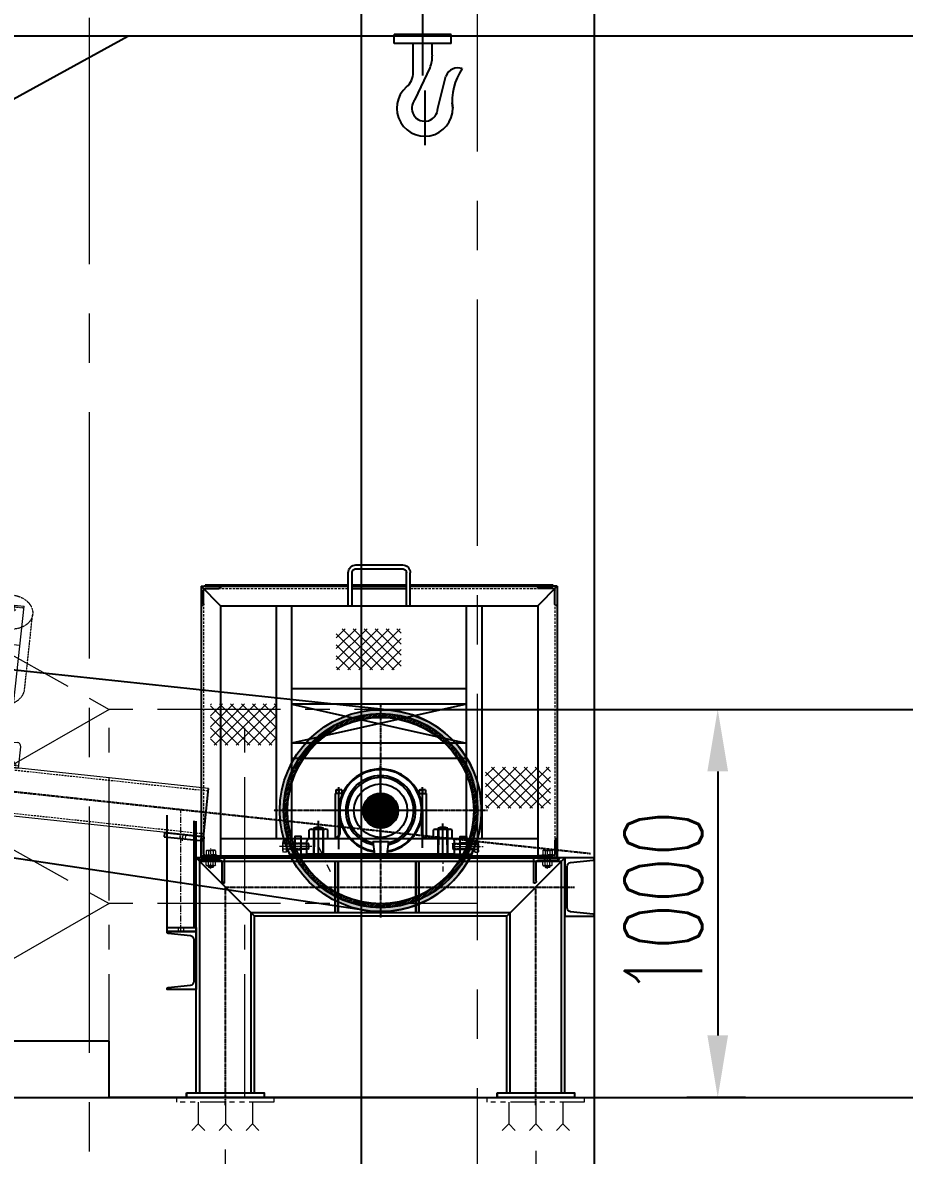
# Model space of a CAD drawing. Header units: millimetres. Extents: x -243837 to -5443, y 40 to 285140.
# Drawn here: x -89408 to -87136, y 121008 to 123926 of the extents above; entities that cross this region are included whole.
import ezdxf

# ---------------------------------------------------------------- set-up
doc = ezdxf.new("R2010")
doc.units = ezdxf.units.MM
for name, pattern in [('1', [2, 1.25, -0.25, 0.25, -0.25]), ('10326143$0$( Dashed )', [0.75, 0.5, -0.25]), ('CENTER', [50.8, 31.75, -6.35, 6.35, -6.35]), ('CENTER2', [1.125, 0.75, -0.125, 0.125, -0.125]), ('DASHDOT2', [0.5, 0.25, -0.125, 0, -0.125]), ('HIDDEN', [0.375, 0.25, -0.125]), ('PHANTOM', [63.5, 31.75, -6.35, 6.35, -6.35, 6.35, -6.35])]:
    doc.linetypes.add(name, pattern=pattern)
for name, color, linetype in [('035', 4, 'Continuous'), ('3', 3, 'Continuous'), ('BOLT', 60, 'Continuous'), ('center', 1, 'CENTER2'), ('CL', 7, 'Continuous'), ('DWG', 7, 'Continuous'), ('HIDEN', 8, 'HIDDEN'), ('Layer3', 3, 'Continuous'), ('object', 4, 'Continuous'), ('object line', 4, 'Continuous'), ('PLAN', 3, 'Continuous'), ('REF', 6, 'DASHDOT2'), ('STRUCT-MAIN', 50, 'Continuous')]:
    doc.layers.add(name, color=color, linetype=linetype)
for name, color, linetype, lineweight in [('CEN', 1, 'CENTER', 9), ('Conitnuous', 7, 'Continuous', 25), ('DIM', 1, 'Continuous', 9), ('HID', 2, 'HIDDEN', 5), ('HIDDEN', 2, 'HIDDEN', 0), ('PHANTAM', 21, 'PHANTOM', 0), ('R-CENTER', 1, 'CENTER2', 5)]:
    doc.layers.add(name, color=color, linetype=linetype, lineweight=lineweight)
doc.styles.add('KA', font='romans.shx', dxfattribs={"width": 0.7})
doc.dimstyles.new('KAT', dxfattribs={"dimscale": 125, "dimtxt": 2.5, "dimasz": 2, "dimexe": 1, "dimexo": 0.06, "dimgap": 0.5, "dimtad": 1, "dimdec": 0, "dimzin": 0, "dimdsep": 46, "dimtxsty": 'KA', "dimcen": 1.5, "dimclrd": 1, "dimclre": 1, "dimclrt": 4, "dimadec": 0, "dimazin": 0, "dimtfac": 1, "dimtdec": 0, "dimtmove": 0, "dimatfit": 2, "dimfxl": 1.5, "dimtolj": 1, "dimtzin": 0, "dimarcsym": 0})
doc.dimstyles.new('rakesh$0', dxfattribs={"dimscale": 160, "dimtxt": 2.5, "dimasz": 1, "dimexe": 0.8, "dimexo": 0.8, "dimgap": 1, "dimtad": 1, "dimdec": 0, "dimzin": 0, "dimdsep": 46, "dimtxsty": 'KA', "dimblk": 'OBLIQUE', "dimcen": 1.5, "dimclrd": 1, "dimclre": 1, "dimclrt": 2, "dimadec": 0, "dimazin": 0, "dimtfac": 1, "dimtdec": 0, "dimtmove": 0, "dimatfit": 2, "dimfxl": 1, "dimtolj": 1, "dimtzin": 0, "dimlwd": -1, "dimlwe": -1, "dimarcsym": 1})

# ---------------------------------------------------------------- blocks, each defined once
blk = doc.blocks.new('*D329')
at = {"color": 1, "lineweight": -2, "transparency": 16777216}
for p, q in [((-88306.1, 122157.1), (-87536.9, 122157.1)), ((-87616.9, 121997.1), (-87616.9, 121317.1)), ((-87545.3, 121157.1), (-87696.9, 121157.1))]:
    blk.add_line(p, q, dxfattribs=at)
at = {"color": 1, "transparency": 16777216}
for points in [[(-87643.6, 121997.1), (-87590.3, 121997.1), (-87616.9, 122157.1)], [(-87643.6, 121317.1), (-87590.3, 121317.1), (-87616.9, 121157.1)]]:
    blk.add_solid(points, dxfattribs=at)
at = {"layer": 'DEFPOINTS', "color": 0, "transparency": 16777216}
for p in [(-88386.1, 122157.1, 3.4), (-87616.9, 121157.1), (-87465.3, 121157.1, 0)]:
    blk.add_point(p, dxfattribs=at)
at = {"color": 4, "transparency": 16777216, "insert": (-87756.9, 121657.1), "char_height": 200, "attachment_point": 5, "rotation": 90, "style": 'KA'}
blk.add_mtext('\\A1;1000', dxfattribs=at)
blk = doc.blocks.new('_Oblique')
at = {"color": 0, "linetype": 'ByBlock', "lineweight": -2}
blk.add_line((-0.5, -0.5), (0.5, 0.5), dxfattribs=at)
blk = doc.blocks.new('*D330')
at = {"layer": 'DEFPOINTS', "color": 0, "ltscale": 10, "transparency": 16777216}
for p in [(-88886, 121150.9, 3.4), (-88086, 121148, 3.4), (-88086, 119539)]:
    blk.add_point(p, dxfattribs=at)
at = {"layer": 'DIM', "color": 1, "ltscale": 10, "transparency": 16777216}
for p, q in [((-88886, 121022.9), (-88886, 119347)), ((-88086, 121020), (-88086, 119347)), ((-88886, 119539), (-88086, 119539))]:
    blk.add_line(p, q, dxfattribs=at)
at = {"layer": 'DIM', "color": 1, "ltscale": 10, "transparency": 16777216, "xscale": 160, "yscale": 160, "zscale": 160, "rotation": 180}
blk.add_blockref('_Oblique', (-88886, 119539), dxfattribs=at)
at = {"layer": 'DIM', "color": 1, "ltscale": 10, "transparency": 16777216, "xscale": 160, "yscale": 160, "zscale": 160}
blk.add_blockref('_Oblique', (-88086, 119539), dxfattribs=at)
at = {"layer": 'DIM', "color": 2, "ltscale": 10, "transparency": 16777216, "insert": (-88486, 119899), "char_height": 400, "attachment_point": 5, "style": 'KA'}
blk.add_mtext('\\A1;800', dxfattribs=at)
blk = doc.blocks.new('*D331')
at = {"layer": 'DEFPOINTS', "color": 0, "ltscale": 10, "transparency": 16777216}
for p in [(-88086, 121148, 3.4), (-86735.7, 120342.2, 3.4), (-86735.7, 119500.6)]:
    blk.add_point(p, dxfattribs=at)
at = {"layer": 'DIM', "color": 1, "ltscale": 10, "transparency": 16777216}
for p, q in [((-88086, 121020), (-88086, 119308.6)), ((-86735.7, 120214.2), (-86735.7, 119308.6)), ((-88086, 119500.6), (-86735.7, 119500.6))]:
    blk.add_line(p, q, dxfattribs=at)
at = {"layer": 'DIM', "color": 1, "ltscale": 10, "transparency": 16777216, "xscale": 160, "yscale": 160, "zscale": 160, "rotation": 180}
blk.add_blockref('_Oblique', (-88086, 119500.6), dxfattribs=at)
at = {"layer": 'DIM', "color": 1, "ltscale": 10, "transparency": 16777216, "xscale": 160, "yscale": 160, "zscale": 160}
blk.add_blockref('_Oblique', (-86735.7, 119500.6), dxfattribs=at)
at = {"layer": 'DIM', "color": 2, "ltscale": 10, "transparency": 16777216, "insert": (-87410.8, 119860.6), "char_height": 400, "attachment_point": 5, "style": 'KA'}
blk.add_mtext('\\A1;1350', dxfattribs=at)
blk = doc.blocks.new('*D332')
at = {"layer": 'DEFPOINTS', "color": 0, "ltscale": 10, "transparency": 16777216}
for p in [(-91385.7, 121149, 1.5), (-88886, 121150.9, 3.4), (-91385.7, 120287.9)]:
    blk.add_point(p, dxfattribs=at)
at = {"layer": 'DIM', "color": 1, "ltscale": 10, "transparency": 16777216}
for p, q in [((-91385.7, 121021), (-91385.7, 120095.9)), ((-88886, 121022.9), (-88886, 120095.9)), ((-88886, 120287.9), (-91385.7, 120287.9))]:
    blk.add_line(p, q, dxfattribs=at)
at = {"layer": 'DIM', "color": 1, "ltscale": 10, "transparency": 16777216, "xscale": 160, "yscale": 160, "zscale": 160, "rotation": 180}
blk.add_blockref('_Oblique', (-91385.7, 120287.9), dxfattribs=at)
at = {"layer": 'DIM', "color": 1, "ltscale": 10, "transparency": 16777216, "xscale": 160, "yscale": 160, "zscale": 160}
blk.add_blockref('_Oblique', (-88886, 120287.9), dxfattribs=at)
at = {"layer": 'DIM', "color": 2, "ltscale": 10, "transparency": 16777216, "insert": (-90135.8, 120647.9), "char_height": 400, "attachment_point": 5, "style": 'KA'}
blk.add_mtext('\\A1;2500', dxfattribs=at)
blk = doc.blocks.new('A$C36EA1C5A')
at = {"layer": 'Layer3'}
h = blk.add_hatch(dxfattribs=at)
h.set_pattern_fill('ANSI31', color=6, scale=30, style=0)
h.set_pattern_definition([(45, (-5122.572, -47.6184), (-2.6516504, 2.6516504), [])])
edge = h.paths.add_edge_path()
edge.add_arc((0, 0), 45, 0, 360)
at = {"layer": 'Layer3', "color": 6}
for p, q in [((0, -124.6), (0, 116.1)), ((-107.5, -99.5), (-107.5, 60.9)), ((107.5, -96.1), (107.5, 60.9)), ((-117.6, 44.2), (-117.6, -71.9)), ((-98, 44.2), (-117.6, 44.2)), ((-115.7, 54), (-107.7, 54)), ((-115.7, 54), (-115.7, 44.2)), ((-99.7, 54), (-107.7, 54)), ((-107.7, 52), (-107.7, 44.2)), ((-99.7, 54), (-99.7, 44.2)), ((98, 44.2), (117.6, 44.2)), ((99.7, 54), (107.7, 54)), ((99.7, 54), (99.7, 44.2)), ((115.7, 54), (107.7, 54)), ((107.7, 52), (107.7, 44.2)), ((115.7, 54), (115.7, 44.2)), ((117.6, 44.2), (117.6, -71.9)), ((136.5, 0), (-143.8, 0)), ((-107.5, 0), (-107.5, -60.7)), ((-105.5, 0), (-105.5, -0.2)), ((105.5, 0), (105.5, -0.2)), ((107.5, 0), (107.5, -60.7)), ((-160, -123.4), (-160, -26.2)), ((-105.5, -20.7), (-105.5, -60.7)), ((105.5, -20.7), (105.5, -60.7)), ((-184, -70.8), (-184, -49.2)), ((-180, -48), (-144, -48)), ((-172, -45), (-172, -112)), ((-172, -70.8), (-172, -49.2)), ((-171, -44.6), (-171, -93)), ((-149, -44.6), (-149, -93)), ((-148, -45), (-148, -112)), ((-148, -70.8), (-148, -49.2)), ((-136, -70.8), (-136, -49.2)), ((136, -70.8), (136, -49.2)), ((140, -48), (180, -48)), ((148, -45), (148, -112)), ((148, -70.8), (148, -49.2)), ((149, -44.6), (149, -88)), ((160, -123.4), (160, -33.4)), ((171, -44.6), (171, -88)), ((172, -45), (172, -112)), ((172, -70.8), (172, -49.2)), ((184, -70.8), (184, -49.2)), ((-190, -112), (-190, -78)), ((-184, -72), (-120.9, -72)), ((-180, -72), (-144, -72)), ((-172, -112), (-172, -66)), ((-172, -112), (-172, -67)), ((-172, -112), (-172, -72)), ((-172, -112), (-172, -72)), ((-172, -112), (-172, -72)), ((-172, -112), (-172, -72)), ((-148, -112), (-148, -66)), ((-148, -112), (-148, -67)), ((-148, -112), (-148, -72)), ((-148, -112), (-148, -72)), ((-148, -112), (-148, -72)), ((-20.3, -79.4), (-15.9, -112)), ((-20.3, -79.4), (20.3, -79.4)), ((20.3, -79.4), (15.9, -112)), ((184, -72), (118.7, -72)), ((140, -72), (180, -72)), ((148, -112), (148, -66)), ((148, -112), (148, -72)), ((148, -112), (148, -72)), ((148, -112), (148, -72)), ((148, -112), (148, -72)), ((172, -112), (172, -66)), ((172, -112), (172, -72)), ((172, -112), (172, -72)), ((172, -112), (172, -72)), ((190, -112), (190, -78)), ((190, -112), (-190, -112)), ((-171, -93), (-172, -93)), ((-149, -93), (-148, -93)), ((149, -88), (148, -88)), ((171, -88), (172, -88))]:
    blk.add_line(p, q, dxfattribs=at)
for radius in [68.8, 45]:
    blk.add_circle((0, 0), radius, dxfattribs=at)
for centre, radius, start, end in [((0, 0), 107.5, 278.9181, 180.088), ((0, 0), 105.5, 279.2427, 260.7573), ((0, 0), 90, 282.2754, 257.7246), ((0, 0), 85, 283.5056, 256.4944), ((-111.7, 49.2), 4.85, 34.5525, 145.5355), ((-103.7, 49.2), 4.85, 34.5525, 145.5355), ((103.7, 49.2), 4.85, 34.4645, 145.4475), ((111.7, 49.2), 4.85, 34.4645, 145.4475), ((0, 0), 107.5, 191.1135, 261.0819), ((-178, -63.9), 15.9, 67.791, 112.209), ((-160, -90.7), 47.3, 75.2886, 104.7114), ((-160, -109.7), 61.7, 78.7901, 101.2099), ((-142, -63.9), 15.9, 67.791, 112.209), ((142, -63.9), 15.9, 67.791, 112.209), ((160, -90.7), 47.3, 75.2886, 104.7114), ((160, -109.7), 61.7, 78.7901, 101.2099), ((178, -63.9), 15.9, 67.791, 112.209), ((-184, -78), 6, 90, 180), ((-178, -56.1), 15.9, 247.791, 292.209), ((-160, -10.3), 61.7, 258.7901, 281.2099), ((-142, -56.1), 15.9, 247.791, 292.209), ((-123.2, -52), 20, 270, 307.9108), ((-121.1, -52), 20, 270, 307.3559), ((-116.5, -60.7), 9, 307.9108, 0.044), ((-114.5, -60.7), 9, 307.3559, 0.044), ((114.5, -60.7), 9, 179.956, 232.6441), ((116.5, -60.7), 9, 179.956, 232.0892), ((121.1, -52), 20, 232.6441, 270), ((123.2, -52), 20, 232.0892, 270), ((142, -56.1), 15.9, 247.791, 292.209), ((160, -10.3), 61.7, 258.7901, 281.2099), ((178, -56.1), 15.9, 247.791, 292.209), ((184, -78), 6, 0, 90)]:
    blk.add_arc(centre, radius, start, end, dxfattribs=at)
blk = doc.blocks.new('A$C2D7E301F')
at = {"linetype": 'ByBlock', "lineweight": 15}
h = blk.add_hatch(dxfattribs=at)
h.set_pattern_fill('ANSI37', color=1, scale=160, angle=-0.0006)
h.set_pattern_definition([(44.999426, (-146434.023, -10714.36), (-14.141994, 14.1422773), []), (134.999426, (-146434.023, -10714.36), (-14.1422773, -14.141994), [])])
h.paths.add_polyline_path([(-562.1, 513.3), (-729.9, 513.3), (-729.9, 407), (-562.1, 407)])
h = blk.add_hatch(dxfattribs=at)
h.set_pattern_fill('ANSI37', color=1, scale=160, angle=-0.0006)
h.set_pattern_definition([(44.999426, (-145976.495, -10907.832), (-14.141994, 14.1422773), []), (134.999426, (-145976.495, -10907.832), (-14.1422773, -14.141994), [])])
h.paths.add_polyline_path([(-237.9, 319.9), (-405.7, 319.9), (-405.7, 213.5), (-237.9, 213.5)])
h = blk.add_hatch(dxfattribs=at)
h.set_pattern_fill('ANSI37', color=1, scale=160, angle=-0.0006)
h.set_pattern_definition([(44.999426, (-146818.736, -11070.664), (-14.141994, 14.1422773), []), (134.999426, (-146818.736, -11070.664), (-14.1422773, -14.141994), [])])
h.paths.add_polyline_path([(-946.9, 157), (-1114.6, 157), (-1114.6, 50.7), (-946.9, 50.7)])
at = {"color": 4}
for p, q in [((-1131.7, 622.6), (-1081.7, 622.6)), ((-1081.7, 572.6), (-1131.7, 622.6)), ((-1081.7, 622.6), (-1081.7, 621.6)), ((-1136.7, -77.4), (-1136.7, -78.4)), ((-1071.7, -77.4), (-1136.7, -77.4)), ((-1082.7, -83.4), (-1131.7, -83.4)), ((-1071.7, -142.4), (-1071.7, -77.4)), ((-274.3, -77.4), (-209.3, -77.4)), ((-263.3, -83.4), (-214.3, -83.4)), ((-209.3, -77.4), (-209.3, -78.4)), ((-268.3, -137.4), (-268.3, -88.4)), ((-1072.7, -142.4), (-1071.7, -142.4)), ((-273.3, -142.4), (-274.3, -142.4))]:
    blk.add_line(p, q, dxfattribs=at)
at = {"color": 4, "lineweight": 18}
for p, q in [((-1131.7, 572.6), (-1131.7, 622.6)), ((-214.3, 572.6), (-214.3, 622.6))]:
    blk.add_line(p, q, dxfattribs=at)
at = {"color": 3, "linetype": '10326143$0$( Dashed )', "ltscale": 2}
for p, q in [((-1120.7, 616.6), (-1086.7, 616.6)), ((-1125.7, 577.6), (-1125.7, 611.6)), ((-220.3, 577.6), (-220.3, 611.6)), ((-1130.7, 572.6), (-1131.7, 572.6)), ((-215.3, 572.6), (-214.3, 572.6)), ((-1113.7, -85.2), (-1113.7, -71.4)), ((-1099.7, -85.2), (-1099.7, -71.4)), ((-246.3, -85.2), (-246.3, -71.4)), ((-232.3, -85.2), (-232.3, -71.4))]:
    blk.add_line(p, q, dxfattribs=at)
at = {"color": 1}
for p, q in [((-898, 318.6), (-448, 218.6)), ((-448, 318.6), (-898, 218.6))]:
    blk.add_line(p, q, dxfattribs=at)
at = {"color": 1, "linetype": 'PHANTOM', "lineweight": 15, "ltscale": 0.01}
for p, q in [((-1106.7, -105.5), (-1106.7, -52.7)), ((-239.3, -106.3), (-239.3, -52.6))]:
    blk.add_line(p, q, dxfattribs=at)
at = {"color": 4, "linetype": '10326143$0$( Dashed )', "ltscale": 60}
for p, q in [((-1113.7, -83.4), (-1113.7, -77.4)), ((-1099.7, -83.4), (-1099.7, -77.4))]:
    blk.add_line(p, q, dxfattribs=at)
at = {"color": 3, "linetype": '10326143$0$( Dashed )', "ltscale": 2}
for centre, start, end in [((-1120.7, 611.6), 89.9994, 179.9994), ((-1086.7, 621.6), 269.9994, 359.9994), ((-1130.7, 577.6), 269.9994, 359.9994), ((-215.3, 577.6), 179.9994, 269.9994)]:
    blk.add_arc(centre, 5, start, end, dxfattribs=at)
at = {"color": 4}
for centre, start, end in [((-1131.7, -78.4), 179.9994, 269.9994), ((-1082.7, -88.4), 359.9994, 89.9994), ((-263.3, -88.4), 89.9994, 179.9994), ((-214.3, -78.4), 269.9994, 359.9994), ((-1072.7, -137.4), 179.9994, 269.9994), ((-273.3, -137.4), 269.9994, 359.9994)]:
    blk.add_arc(centre, 5, start, end, dxfattribs=at)
at = {"layer": 'Conitnuous', "color": 4}
for p, q in [((-613, 677.6, 173.6), (-733, 677.6, 173.6)), ((-753, 572.6, 173.6), (-753, 657.6, 173.6)), ((-743, 572.6, 173.6), (-743, 657.6, 173.6)), ((-613, 667.6, 173.6), (-733, 667.6, 173.6)), ((-603, 572.6, 173.6), (-603, 657.6, 173.6)), ((-593, 572.6, 173.6), (-593, 657.6, 173.6)), ((-753, 622.6, 173.6), (-1131.7, 622.6)), ((-1131.7, 622.6), (-1131.7, -77.4)), ((-1121.7, 622.6), (-1121.7, 625.7)), ((-1121.7, 625.7), (-753, 625.7, 173.6)), ((-743, 625.7, 173.6), (-603, 625.7, 173.6)), ((-603, 622.6, 173.6), (-743, 622.6, 173.6)), ((-603, 616.6, 173.6), (-743, 616.6, 173.6)), ((-593, 625.7, 173.6), (-224.4, 625.7)), ((-214.3, 622.6), (-593, 622.6, 173.6)), ((-264.3, 622.6), (-264.3, 621.6)), ((-214.3, 622.6), (-264.3, 622.6)), ((-264.3, 572.6), (-214.3, 622.6)), ((-225.3, 616.6), (-259.3, 616.6)), ((-224.4, 622.6, 0), (-224.4, 625.7, 0)), ((-214.3, 622.6), (-214.3, -77.4)), ((-264.3, 572.6), (-1081.7, 572.6)), ((-1081.7, 572.6), (-1081.7, -77.4)), ((-938, -27.4), (-938, 572.6)), ((-898, -27.4), (-898, 572.6)), ((-448, -27.4), (-448, 572.6)), ((-408, -27.4), (-408, 572.6)), ((-264.3, 572.6), (-264.3, -77.4)), ((-898, 358.6), (-448, 358.6)), ((-898, 318.6), (-448, 318.6)), ((-898, 218.6), (-448, 218.6)), ((-898, 178.6), (-448, 178.6)), ((-264.3, -27.4), (-1081.7, -27.4)), ((-214.3, -77.4), (-1131.7, -77.4)), ((-214.3, -71.4), (-1081.7, -71.4)), ((-274.3, -142.4), (-274.3, -77.4)), ((-1077.7, -137.4), (-1077.7, -88.4))]:
    blk.add_line(p, q, dxfattribs=at)
for points in [[(-1081.7, -76.4), (-1081.7, -77.4), (-1131.7, -77.4), (-1131.7, -27.4), (-1130.7, -27.4, -0.414214), (-1125.7, -32.4), (-1125.7, -66.4, 0.414214), (-1120.7, -71.4), (-1086.7, -71.4, -0.414214)], [(-264.3, -76.4), (-264.3, -77.4), (-214.3, -77.4), (-214.3, -27.4), (-215.3, -27.4, 0.414214), (-220.3, -32.4), (-220.3, -66.4, -0.414214), (-225.3, -71.4), (-259.3, -71.4, 0.414214)]]:
    blk.add_lwpolyline(points, format="xyb", close=True, dxfattribs=at)
for centre, radius, start, end in [((-733, 657.6, 173.6), 20, 89.9994, 179.9994), ((-613, 657.6, 173.6), 20, 359.9994, 89.9994), ((-733, 657.6, 173.6), 10, 89.9994, 179.9994), ((-613, 657.6, 173.6), 10, 359.9994, 89.9994), ((-259.3, 621.6), 5, 179.9994, 269.9994), ((-225.3, 611.6), 5, 359.9994, 89.9994)]:
    blk.add_arc(centre, radius, start, end, dxfattribs=at)
at = {"layer": 'HIDDEN', "ltscale": 25}
for p, q in [((-753, 616.6, 173.6), (-1125.7, 616.6)), ((-1125.7, 616.6), (-1125.7, -77.4)), ((-220.3, 616.6), (-593, 616.6, 173.6)), ((-220.3, 616.6), (-220.3, -77.4))]:
    blk.add_line(p, q, dxfattribs=at)
at = {"layer": 'PLAN', "color": 4, "lineweight": 18}
for p, q in [((-1118.7, -58.8), (-1117.4, -57.6)), ((-1117.4, -57.6), (-1106.7, -57.6)), ((-1095.9, -57.6), (-1106.7, -57.6)), ((-1094.7, -58.8), (-1095.9, -57.6)), ((-251.3, -58.8), (-250.1, -57.6)), ((-250.1, -57.6), (-239.3, -57.6)), ((-228.6, -57.6), (-239.3, -57.6)), ((-227.3, -58.8), (-228.6, -57.6)), ((-1121.1, -69.6), (-1106.7, -69.6)), ((-1121.1, -69.6), (-1121.1, -71.4)), ((-1121.1, -85.2), (-1121.1, -83.4)), ((-1121.1, -83.4), (-1106.7, -83.4)), ((-1121.1, -85.2), (-1106.7, -85.2)), ((-1118.7, -58.8), (-1118.7, -69.6)), ((-1118.7, -86.4), (-1117.4, -85.2)), ((-1118.7, -96), (-1118.7, -86.4)), ((-1112.7, -58.8), (-1112.7, -69.6)), ((-1112.7, -96), (-1112.7, -86.4)), ((-1092.3, -69.6), (-1106.7, -69.6)), ((-1092.3, -83.4), (-1106.7, -83.4)), ((-1092.3, -85.2), (-1106.7, -85.2)), ((-1100.7, -58.8), (-1100.7, -69.6)), ((-1100.7, -96), (-1100.7, -86.4)), ((-1094.7, -86.4), (-1095.9, -85.2)), ((-1094.7, -58.8), (-1094.7, -69.6)), ((-1094.7, -96), (-1094.7, -86.4)), ((-1092.3, -69.6), (-1092.3, -71.4)), ((-1092.3, -85.2), (-1092.3, -83.4)), ((-253.7, -69.6), (-239.3, -69.6)), ((-253.7, -69.6), (-253.7, -71.4)), ((-253.7, -85.2), (-253.7, -83.4)), ((-253.7, -83.4), (-239.3, -83.4)), ((-253.7, -85.2), (-239.3, -85.2)), ((-251.3, -58.8), (-251.3, -69.6)), ((-251.3, -86.4), (-250.1, -85.2)), ((-251.3, -96), (-251.3, -86.4)), ((-245.3, -58.8), (-245.3, -69.6)), ((-245.3, -96), (-245.3, -86.4)), ((-224.9, -69.6), (-239.3, -69.6)), ((-224.9, -83.4), (-239.3, -83.4)), ((-224.9, -85.2), (-239.3, -85.2)), ((-233.3, -58.8), (-233.3, -69.6)), ((-233.3, -96), (-233.3, -86.4)), ((-227.3, -86.4), (-228.6, -85.2)), ((-227.3, -58.8), (-227.3, -69.6)), ((-227.3, -96), (-227.3, -86.4)), ((-224.9, -69.6), (-224.9, -71.4)), ((-224.9, -85.2), (-224.9, -83.4)), ((-1118.7, -96), (-1117.4, -97.2)), ((-1117.4, -97.2), (-1106.7, -97.2)), ((-1112.7, -97.2), (-1112.7, -100.8)), ((-1112.7, -100.8), (-1106.7, -100.8)), ((-1111.5, -102), (-1112.7, -100.8)), ((-1111.5, -97.2), (-1111.5, -102)), ((-1111.5, -102), (-1106.7, -102)), ((-1095.9, -97.2), (-1106.7, -97.2)), ((-1100.7, -100.8), (-1106.7, -100.8)), ((-1101.9, -102), (-1106.7, -102)), ((-1101.9, -97.2), (-1101.9, -102)), ((-1101.9, -102), (-1100.7, -100.8)), ((-1100.7, -97.2), (-1100.7, -100.8)), ((-1094.7, -96), (-1095.9, -97.2)), ((-251.3, -96), (-250.1, -97.2)), ((-250.1, -97.2), (-239.3, -97.2)), ((-245.3, -97.2), (-245.3, -100.8)), ((-244.1, -102), (-245.3, -100.8)), ((-245.3, -100.8), (-239.3, -100.8)), ((-244.1, -97.2), (-244.1, -102)), ((-244.1, -102), (-239.3, -102)), ((-228.6, -97.2), (-239.3, -97.2)), ((-233.3, -100.8), (-239.3, -100.8)), ((-234.5, -102), (-239.3, -102)), ((-234.5, -97.2), (-234.5, -102)), ((-234.5, -102), (-233.3, -100.8)), ((-233.3, -97.2), (-233.3, -100.8)), ((-227.3, -96), (-228.6, -97.2))]:
    blk.add_line(p, q, dxfattribs=at)
for centre, radius, start, end in [((-1115.7, -62), 4.35, 46.3643, 133.6345), ((-1107.3, -70.4), 12.7, 87.3022, 115.057), ((-1106.1, -70.4), 12.7, 64.9418, 92.6967), ((-1097.7, -62), 4.35, 46.3643, 133.6345), ((-248.3, -62), 4.35, 46.3643, 133.6345), ((-239.9, -70.4), 12.8, 87.3022, 115.057), ((-238.7, -70.4), 12.8, 64.9418, 92.6967), ((-230.3, -62), 4.35, 46.3643, 133.6345), ((-1115.7, -89.6), 4.35, 46.3643, 133.6345), ((-1107.3, -98), 12.7, 87.3022, 115.057), ((-1106.1, -98), 12.7, 64.9418, 92.6967), ((-1097.7, -89.6), 4.35, 46.3643, 133.6345), ((-248.3, -89.6), 4.35, 46.3643, 133.6345), ((-239.9, -98), 12.8, 87.3022, 115.057), ((-238.7, -98), 12.8, 64.9418, 92.6967), ((-230.3, -89.6), 4.35, 46.3643, 133.6345), ((-1115.7, -92.9), 4.35, 226.3643, 313.6345), ((-1107.3, -84.5), 12.7, 244.9418, 272.6967), ((-1106.1, -84.5), 12.7, 267.3022, 295.057), ((-1097.7, -92.9), 4.35, 226.3643, 313.6345), ((-248.3, -92.9), 4.35, 226.3643, 313.6345), ((-239.9, -84.5), 12.8, 244.9418, 272.6967), ((-238.7, -84.5), 12.8, 267.3022, 295.057), ((-230.3, -92.9), 4.35, 226.3643, 313.6345)]:
    blk.add_arc(centre, radius, start, end, dxfattribs=at)
blk = doc.blocks.new('A$C6E967D61')
at = {"lineweight": 9}
for p, q in [((-30, 416), (-30, 65.4)), ((-10.2, 396.5), (-10.2, 416)), ((4.2, 416), (4.2, 396.5)), ((30, 65.4), (30, 416)), ((-50, 65), (50, 65)), ((-60, 0), (-60, 55)), ((60, 0), (60, 55)), ((-60, 0), (60, 0))]:
    blk.add_line(p, q, dxfattribs=at)
at = {"color": 0, "lineweight": 9}
for p, q in [((-30, 416), (30, 416)), ((-30, 314.9), (30, 314.9))]:
    blk.add_line(p, q, dxfattribs=at)
at = {"color": 1, "linetype": 'CENTER2', "lineweight": 9}
for p, q in [((-3, 332.7), (-3, 428)), ((-16.6, 404.4), (10.5, 404.4)), ((0, 17.9), (0, 346.9)), ((-15.9, 20), (15.9, 20))]:
    blk.add_line(p, q, dxfattribs=at)
at = {"color": 7, "lineweight": 9}
blk.add_lwpolyline([(-8.7, 15), (0, 10), (8.7, 15), (8.7, 25), (0, 30), (-8.7, 25)], close=True, dxfattribs=at)
blk.add_circle((0, 20), 8.66, dxfattribs=at)
at = {"lineweight": 9}
blk.add_circle((0, 20), 7, dxfattribs=at)
for centre, radius, start, end in [((-3, 401.2), 8.66, 213.1588, 326.8412), ((-50, 55), 10, 90, 180), ((50, 55), 10, 0, 90)]:
    blk.add_arc(centre, radius, start, end, dxfattribs=at)
at = {"layer": 'CL', "color": 1, "linetype": 'CENTER', "lineweight": 9}
blk.add_line((-12.5, 20), (12.5, 20), dxfattribs=at)
at = {"layer": 'DWG', "lineweight": 9}
for p, q in [((-6, -13.7), (-6, 0)), ((6, -13.7), (6, 0))]:
    blk.add_line(p, q, dxfattribs=at)
for centre in [(0, 20), (0, -13.7)]:
    blk.add_circle(centre, 6, dxfattribs=at)
blk.add_arc((0, 20), 5, 160.027, 105.0417, dxfattribs=at)
at = {"layer": 'HID', "lineweight": 9, "ltscale": 0.2}
for p, q in [((-30, 412), (-10.2, 412)), ((4.2, 412), (30, 412))]:
    blk.add_line(p, q, dxfattribs=at)
at = {"layer": 'HID', "lineweight": 9, "ltscale": 0.5}
for p, q in [((-4, 57.6), (-4, 292.8)), ((-4, 292.8), (4, 292.8)), ((4, 57.6), (4, 292.8)), ((0, 61.2), (-53, 8.2)), ((53, 8.2), (0, 61.2)), ((-60, 6), (60, 6))]:
    blk.add_line(p, q, dxfattribs=at)
at = {"layer": 'HID', "linetype": 'HIDDEN', "lineweight": 9}
for p, q in [((-6, 0), (-6, 20)), ((6, 0), (6, 20))]:
    blk.add_line(p, q, dxfattribs=at)
at = {"layer": 'HID', "lineweight": 9, "ltscale": 0.5}
blk.add_lwpolyline([(-30, 65), (-30, 31.2), (0, 61.2), (30, 31.2), (30, 65)], dxfattribs=at)
blk.add_lwpolyline([(52.3, 7.5), (53, 8.2), (52.3, 7.5, -0.414214), (45.3, 7.5), (6.4, 46.4, 0.414214), (-6.4, 46.4), (-45.3, 7.5, -0.414214), (-52.3, 7.5), (-53, 8.2)], format="xyb", dxfattribs=at)
at = {"layer": 'REF', "lineweight": 9}
for p, q in [((-60.2, 203.6), (-60.2, 397.6)), ((54.1, 203.6), (54.1, 397.6))]:
    blk.add_line(p, q, dxfattribs=at)
blk.add_ellipse((-3, 397.6), major_axis=(-57.2, 0), ratio=0.770678, dxfattribs=at)
blk.add_ellipse((-3, 203.6), major_axis=(-57.2, 0), ratio=0.805134, start_param=0, end_param=3.141593, dxfattribs=at)
blk = doc.blocks.new('A$C47535F29')
at = {"linetype": 'CENTER', "lineweight": 9}
h = blk.add_hatch(dxfattribs=at)
h.set_pattern_fill('ANGLE', color=1)
h.set_pattern_definition([(0, (-1033867.442, -178272.981), (0, 6.985), [5.08, -1.905]), (90, (-1033867.442, -178272.981), (-6.985, 4e-16), [5.08, -1.905])])
edge = h.paths.add_edge_path(flags=17)
edge.add_arc((-1750, 739.1), 250, 0, 360)
edge = h.paths.add_edge_path()
edge.add_arc((-1750, 739.1), 260, 0, 360)
h = blk.add_hatch(dxfattribs=at)
h.set_pattern_fill('ANSI31', color=1)
h.set_pattern_definition([(45, (-1033867.4422, -178272.9807), (-2.24506403, 2.24506403), [])])
edge = h.paths.add_edge_path()
edge.add_arc((-1750, 739.1), 250, 0, 360)
edge = h.paths.add_edge_path(flags=17)
edge.add_arc((-1750, 739.1), 240, 0, 360)
at = {"color": 1, "linetype": 'CENTER', "lineweight": 5, "ltscale": 0.5}
for p, q in [((-2265, 427.9, -0.3), (-2265, 741.8, -0.3)), ((-2267.2, 667.4, -0.3), (-2266.1, 677.3, -0.3)), ((-2260.7, 661.7, -85.5), (-2258.7, 681.5, 255.1)), ((-2253.3, 665.9, -0.3), (-2252.2, 675.8, -0.3)), ((-2272, 437.9, -0.3), (-2272, 427.9, -0.3)), ((-2258, 437.9, -0.3), (-2258, 427.9, -0.3))]:
    blk.add_line(p, q, dxfattribs=at)
at = {"color": 7, "lineweight": 5}
for p, q in [((-1859.4, 608.3, -0.3), (-1867.4, 608.3, -0.3)), ((-1651.4, 608.3, -0.3), (-1659.4, 608.3, -0.3)), ((-1859.4, 475.8, -0.3), (-1867.4, 475.8, -0.3)), ((-1651.4, 475.8, -0.3), (-1659.5, 475.8, -0.3))]:
    blk.add_line(p, q, dxfattribs=at)
at = {"ltscale": 50}
for p, q in [((-2250, 12, -170.2), (-2250, 0, -170.2)), ((-2050, 12, -170.2), (-2050, 0, -170.2)), ((-1450, 12, -170.2), (-1450, 0, -170.2)), ((-1250, 12, -170.2), (-1250, 0, -170.2))]:
    blk.add_line(p, q, dxfattribs=at)
at = {"ltscale": 50, "elevation": -170.2}
for points in [[(-2250, 12), (-2050, 12), (-2050, 0), (-2250, 0)], [(-1450, 12), (-1250, 12), (-1250, 0), (-1450, 0)]]:
    blk.add_lwpolyline(points, close=True, dxfattribs=at)
at = {"lineweight": 5}
blk.add_circle((-1750, 739.1, -0.3), 45, dxfattribs=at)
for points in [[(-1867.4, 608.3, -0.3), (-1867.4, 597.7, -0.3), (-1876.3, 608.3, -0.3), (-1867.4, 608.3, -0.3)], [(-1859.4, 608.3, -0.3), (-1859.4, 597.7, -0.3), (-1850.5, 608.3, -0.3), (-1859.4, 608.3, -0.3)], [(-1659.4, 608.3, -0.3), (-1659.4, 597.7, -0.3), (-1668.3, 608.3, -0.3), (-1659.4, 608.3, -0.3)], [(-1651.4, 608.3, -0.3), (-1651.4, 597.7, -0.3), (-1642.5, 608.3, -0.3), (-1651.4, 608.3, -0.3)], [(-1867.4, 475.8, -0.3), (-1867.4, 486.5, -0.3), (-1876.3, 475.8, -0.3), (-1867.4, 475.8, -0.3)], [(-1859.4, 475.8, -0.3), (-1859.4, 486.5, -0.3), (-1850.5, 475.8, -0.3), (-1859.4, 475.8, -0.3)], [(-1659.4, 475.8, -0.3), (-1659.4, 486.5, -0.3), (-1668.3, 475.8, -0.3), (-1659.4, 475.8, -0.3)], [(-1651.4, 475.8, -0.3), (-1651.4, 486.5, -0.3), (-1642.5, 475.8, -0.3), (-1651.4, 475.8, -0.3)]]:
    blk.add_solid(points)
at = {"layer": 'BOLT'}
for p, q in [((-1919, 627.1, -0.3), (-1919, 617.1, -0.3)), ((-1901, 627.1, -0.3), (-1901, 617.1, -0.3)), ((-1599, 627.1, -0.3), (-1599, 617.1, -0.3)), ((-1581, 627.1, -0.3), (-1581, 617.1, -0.3))]:
    blk.add_line(p, q, dxfattribs=at)
at = {"layer": 'CEN', "linetype": 'CENTER'}
for p, q in [((-1927.7, 647.1, -0.3), (-2014.1, 647.1, -0.3)), ((-1927.7, 647.1, -0.3), (-2014.1, 647.1, -0.3)), ((-1540, 647.1, -0.3), (-1485.9, 647.1, -0.3)), ((-1540, 647.1, -0.3), (-1485.9, 647.1, -0.3))]:
    blk.add_line(p, q, dxfattribs=at)
at = {"layer": 'CEN'}
for p, q in [((-1955, 647.1, -0.3), (-2007, 647.1, -0.3)), ((-1935, 647.1, -0.3), (-2000.9, 647.1, -0.3)), ((-1935, 647.1, -0.3), (-1991.7, 647.1, -0.3)), ((-1948.3, 647.1, -0.3), (-1989.7, 647.1, -0.3)), ((-1910, 646.3, -0.3), (-1880, 581.9, -0.3)), ((-1590, 646.3, -0.3), (-1590, 581.9, -0.3)), ((-1565, 647.1, -0.3), (-1499.1, 647.1, -0.3)), ((-1565, 647.1, -0.3), (-1508.3, 647.1, -0.3)), ((-1551.7, 647.1, -0.3), (-1510.3, 647.1, -0.3)), ((-1545, 647.1, -0.3), (-1493, 647.1, -0.3))]:
    blk.add_line(p, q, dxfattribs=at)
at = {"layer": 'center'}
for p, q in [((-1209.2, 628, 169.9), (-8921.3, 1454.7, 169.9)), ((-1750, 1014.2, -0.3), (-1750, 463.9, -0.3)), ((-1474.8, 739.1, -0.3), (-2025.2, 739.1, -0.3)), ((-2150, -19.6, -175.8), (-2150, 542.1, -14.9)), ((-2150, 542.1, -0.3), (-1250, 542.1, -0.3)), ((-1350, -19.6, -175.8), (-1350, 542.1, -14.9))]:
    blk.add_line(p, q, dxfattribs=at)
at = {"layer": 'CL', "lineweight": 5}
for p, q in [((-2193.8, 796.4, -0.3), (-6616.5, 1270.5, -0.3)), ((-2206.8, 672.1, -0.3), (-6629.9, 1146.2, -0.3))]:
    blk.add_line(p, q, dxfattribs=at)
at = {"layer": 'Conitnuous', "color": 2}
for p, q in [((-1710.2, 996, -0.3), (-8954.7, 1772.5, -0.3)), ((-1788.3, 481.9, -0.3), (-3460.4, 731, -0.3))]:
    blk.add_line(p, q, dxfattribs=at)
at = {"layer": 'Conitnuous'}
for p, q in [((-2206.9, 671.2, 169.9), (-2193.8, 796.4, 169.9)), ((-2300, 437.9, -0.3), (-2300, 727.8, -0.3)), ((-2230.7, 437.9, -0.3), (-2230.7, 713.1, -0.3)), ((-2225, 437.9, -0.3), (-2225, 711.9, -0.3)), ((-2225, 12, -175.8), (-2225, 668, -0.3)), ((-1275, 617.1, -0.3), (-2225, 617.1, -0.3)), ((-2075, 467.1, -0.3), (-2225, 617.1, -0.3)), ((-1425, 467.1, -0.3), (-1275, 617.1, -0.3)), ((-1275, 12, -0.3), (-1275, 617.1, -0.3)), ((-2216.3, 12, -175.8), (-2216.3, 608.3, -14.2)), ((-1283.7, 608.3, -0.3), (-2216.3, 608.3, -0.3)), ((-1283.7, 12, -0.3), (-1283.7, 608.3, -0.3)), ((-2083.7, 12, -175.8), (-2083.7, 475.8, -17.7)), ((-1416.3, 475.8, -0.3), (-2083.7, 475.8, -0.3)), ((-2075, 12, -175.8), (-2075, 467.1, -18)), ((-1425, 467.1, -0.3), (-2075, 467.1, -0.3)), ((-1425, 12, -0.3), (-1425, 467.1, -0.3)), ((-1416.3, 12, -0.3), (-1416.3, 475.8, -0.3))]:
    blk.add_line(p, q, dxfattribs=at)
at = {"layer": 'Conitnuous', "color": 6}
for p, q in [((-1867.4, 475.8, -0.3), (-1867.4, 608.3, -0.3)), ((-1867.4, 608.3, -0.3), (-1867.4, 475.8, -0.3)), ((-1859.4, 475.8, -0.3), (-1859.4, 608.3, -0.3)), ((-1859.4, 608.3, -0.3), (-1859.4, 475.8, -0.3)), ((-1659.4, 475.8, -0.3), (-1659.4, 608.3, -0.3)), ((-1659.4, 608.3, -0.3), (-1659.4, 475.8, -0.3)), ((-1651.4, 475.8, -0.3), (-1651.4, 608.3, -0.3)), ((-1651.4, 608.3, -0.3), (-1651.4, 475.8, -0.3))]:
    blk.add_line(p, q, dxfattribs=at)
at = {"layer": 'Conitnuous'}
for points, elevation in [([(-2307.9, 671.6), (-2205.7, 660.9), (-2204.7, 670.8), (-2306.9, 681.6)], 169.9), ([(-2300, 437.9), (-2225, 437.9), (-2225, 427.9), (-2300, 427.9)], 163.3)]:
    blk.add_lwpolyline(points, close=True, dxfattribs=dict(at, elevation=elevation))
at = {"layer": 'Conitnuous', "color": 3, "elevation": -0.3}
for points in [[(-1955, 627.1), (-1955, 672.1), (-1971, 672.1), (-1971, 627.1)], [(-1545, 627.1), (-1545, 672.1), (-1529, 672.1), (-1529, 627.1)]]:
    blk.add_lwpolyline(points, dxfattribs=at)
blk.add_lwpolyline([(-1517.8, 627.1), (-1517.8, 617.1), (-1982.3, 617.1), (-1982.3, 627.1)], close=True, dxfattribs=at)
at = {"layer": 'Conitnuous'}
for points, elevation in [([(-1275, 467.1), (-1200, 467.1), (-1200, 470.3, 0.383864), (-1202.2, 472.6), (-1260.4, 478.8, -0.383864), (-1269.3, 488.7), (-1269.3, 595.4, -0.383864), (-1260.4, 605.4), (-1202.2, 611.5, 0.383864), (-1200, 613.9), (-1200, 617.1), (-1275, 617.1)], 35.7), ([(-2225, 277.9), (-2300, 277.9), (-2300, 281.1, -0.383864), (-2297.9, 283.5), (-2239.7, 289.6, 0.383864), (-2230.7, 299.6), (-2230.7, 406.3, 0.383864), (-2239.7, 416.2), (-2297.9, 422.3, -0.383864), (-2300, 424.7), (-2300, 427.9), (-2225, 427.9)], 163.3)]:
    blk.add_lwpolyline(points, format="xyb", close=True, dxfattribs=dict(at, elevation=elevation))
for radius in [260, 250, 240]:
    blk.add_circle((-1750, 739.1, -0.3), radius, dxfattribs=at)
at = {"layer": 'Conitnuous', "color": 2}
blk.add_arc((-1749.8, 739, -0.3), 259.9, 254.7305, 79.4389, dxfattribs=at)
at = {"layer": 'HID', "ltscale": 20}
for p, q in [((-2194.5, 789.4, -0.3), (-6617.3, 1263.5, -0.3)), ((-2206.1, 679, -0.3), (-6629.1, 1153.1, -0.3))]:
    blk.add_line(p, q, dxfattribs=at)
at = {"layer": 'HID'}
for p, q in [((-2002.4, 635.8, -0.3), (-2002.4, 658.3, -0.3)), ((-2002.4, 635.8, -0.3), (-2002.4, 658.3, -0.3)), ((-1992.6, 662.1, -0.3), (-2001.3, 662.1, -0.3)), ((-1992.6, 662.1, -0.3), (-2001.3, 662.1, -0.3)), ((-1992.6, 654.6, -0.3), (-2001.3, 654.6, -0.3)), ((-1992.6, 654.6, -0.3), (-2001.3, 654.6, -0.3)), ((-1992.6, 658.9, -0.3), (-1992.6, 662.1, -0.3)), ((-1992.6, 632.1, -0.3), (-1992.6, 662.1, -0.3)), ((-1992.6, 658.9, -0.3), (-1992.6, 662.1, -0.3)), ((-1991.7, 658.9, -0.3), (-1992.6, 658.9, -0.3)), ((-1991.7, 658.9, -0.3), (-1992.6, 658.9, -0.3)), ((-1991.7, 635.2, -0.3), (-1991.7, 658.9, -0.3)), ((-1991.7, 635.2, -0.3), (-1991.7, 658.9, -0.3)), ((-1976.3, 655.1, -0.3), (-1991.7, 655.1, -0.3)), ((-1991.7, 655.1, -0.3), (-1991.7, 639.1, -0.3)), ((-1991.7, 655.1, -0.3), (-1991.7, 639.1, -0.3)), ((-1935.8, 655.1, -0.3), (-1955, 655.1, -0.3)), ((-1935.8, 655.1, -0.3), (-1935.8, 639.1, -0.3)), ((-1935, 653.5, -0.3), (-1935.8, 655.1, -0.3)), ((-1935, 653.5, -0.3), (-1935, 640.7, -0.3)), ((-1565, 653.5, -0.3), (-1564.2, 655.1, -0.3)), ((-1565, 653.5, -0.3), (-1565, 640.7, -0.3)), ((-1564.2, 655.1, -0.3), (-1545, 655.1, -0.3)), ((-1564.2, 655.1, -0.3), (-1564.2, 639.1, -0.3)), ((-1523.7, 655.1, -0.3), (-1508.3, 655.1, -0.3)), ((-1508.3, 635.2, -0.3), (-1508.3, 658.9, -0.3)), ((-1508.3, 658.9, -0.3), (-1507.4, 658.9, -0.3)), ((-1508.3, 635.2, -0.3), (-1508.3, 658.9, -0.3)), ((-1508.3, 658.9, -0.3), (-1507.4, 658.9, -0.3)), ((-1508.3, 655.1, -0.3), (-1508.3, 639.1, -0.3)), ((-1508.3, 655.1, -0.3), (-1508.3, 639.1, -0.3)), ((-1507.4, 662.1, -0.3), (-1498.7, 662.1, -0.3)), ((-1507.4, 658.9, -0.3), (-1507.4, 662.1, -0.3)), ((-1507.4, 632.1, -0.3), (-1507.4, 662.1, -0.3)), ((-1507.4, 662.1, -0.3), (-1498.7, 662.1, -0.3)), ((-1507.4, 658.9, -0.3), (-1507.4, 662.1, -0.3)), ((-1507.4, 654.6, -0.3), (-1498.7, 654.6, -0.3)), ((-1507.4, 654.6, -0.3), (-1498.7, 654.6, -0.3)), ((-1497.6, 635.8, -0.3), (-1497.6, 658.3, -0.3)), ((-1497.6, 635.8, -0.3), (-1497.6, 658.3, -0.3)), ((-1992.6, 639.6, -0.3), (-2001.3, 639.6, -0.3)), ((-1992.6, 639.6, -0.3), (-2001.3, 639.6, -0.3)), ((-1992.6, 632.1, -0.3), (-2001.3, 632.1, -0.3)), ((-1991.7, 635.2, -0.3), (-1992.6, 635.2, -0.3)), ((-1992.6, 635.2, -0.3), (-1992.6, 632.1, -0.3)), ((-1991.7, 635.2, -0.3), (-1992.6, 635.2, -0.3)), ((-1976.3, 639.1, -0.3), (-1991.7, 639.1, -0.3)), ((-1935.8, 639.1, -0.3), (-1955, 639.1, -0.3)), ((-1935, 640.7, -0.3), (-1935.8, 639.1, -0.3)), ((-1565, 640.7, -0.3), (-1564.2, 639.1, -0.3)), ((-1564.2, 639.1, -0.3), (-1545, 639.1, -0.3)), ((-1523.7, 639.1, -0.3), (-1508.3, 639.1, -0.3)), ((-1508.3, 635.2, -0.3), (-1507.4, 635.2, -0.3)), ((-1508.3, 635.2, -0.3), (-1507.4, 635.2, -0.3)), ((-1507.4, 639.6, -0.3), (-1498.7, 639.6, -0.3)), ((-1507.4, 639.6, -0.3), (-1498.7, 639.6, -0.3)), ((-1507.4, 635.2, -0.3), (-1507.4, 632.1, -0.3)), ((-1507.4, 632.1, -0.3), (-1498.7, 632.1, -0.3))]:
    blk.add_line(p, q, dxfattribs=at)
for centre, major_axis, start_param, end_param in [((-1995.5, 658.3, -0.3), (-4.89, 4.89), 0.211757, 1.359039), ((-1995.5, 658.3, -0.3), (-4.89, 4.89), 0.211757, 1.359039), ((-1976.5, 647.1, -0.3), (-26, 0), -0.292066, 0.29362), ((-1976.5, 647.1, -0.3), (-26, 0), -0.292066, 0.29362), ((-1995.5, 635.8, -0.3), (-4.89, 4.89), 0.211757, 1.359039)]:
    blk.add_ellipse(centre, major_axis=major_axis, ratio=1, start_param=start_param, end_param=end_param, dxfattribs=at)
at = {"layer": 'HID', "extrusion": (0, 0, -1)}
for centre, major_axis, start_param, end_param in [((-1504.5, 658.3, -0.3), (4.89, 4.89), 0.211757, 1.359039), ((-1504.5, 658.3, -0.3), (4.89, 4.89), 0.211757, 1.359039), ((-1523.6, 647.1, -0.3), (26, 0), -0.292066, 0.29362), ((-1523.6, 647.1, -0.3), (26, 0), -0.292066, 0.29362), ((-1504.5, 635.8, -0.3), (4.89, 4.89), 0.211757, 1.359039)]:
    blk.add_ellipse(centre, major_axis=major_axis, ratio=1, start_param=start_param, end_param=end_param, dxfattribs=at)
at = {"layer": 'HIDEN'}
for p, q in [((-1935, 653.5, -0.3), (-1991.7, 653.5, -0.3)), ((-1976.3, 655.1, -0.3), (-1955, 655.1, -0.3)), ((-1565, 653.5, -0.3), (-1508.3, 653.5, -0.3)), ((-1523.7, 655.1, -0.3), (-1545, 655.1, -0.3)), ((-1935, 640.7, -0.3), (-1991.7, 640.7, -0.3)), ((-1976.3, 639.1, -0.3), (-1955, 639.1, -0.3)), ((-1565, 640.7, -0.3), (-1508.3, 640.7, -0.3)), ((-1523.7, 639.1, -0.3), (-1545, 639.1, -0.3))]:
    blk.add_line(p, q, dxfattribs=at)
at = {"layer": 'PHANTAM', "ltscale": 2}
for p, q in [((-2220, -12, -170.2), (-2220, -68.2, -170.2)), ((-2150, -12, -170.2), (-2150, -68.2, -170.2)), ((-2080, -12, -170.2), (-2080, -68.2, -170.2)), ((-1420, -12, -170.2), (-1420, -68.2, -170.2)), ((-1350, -12, -170.2), (-1350, -68.2, -170.2)), ((-1280, -12, -170.2), (-1280, -68.2, -170.2)), ((-2220, -68.2, -170.2), (-2236.5, -84.7, -170.2)), ((-2220, -68.2, -170.2), (-2203.5, -84.7, -170.2)), ((-2150, -68.2, -170.2), (-2166.5, -84.7, -170.2)), ((-2150, -68.2, -170.2), (-2133.5, -84.7, -170.2)), ((-2080, -68.2, -170.2), (-2096.5, -84.7, -170.2)), ((-2080, -68.2, -170.2), (-2063.5, -84.7, -170.2)), ((-1420, -68.2, -170.2), (-1436.5, -84.7, -170.2)), ((-1420, -68.2, -170.2), (-1403.5, -84.7, -170.2)), ((-1350, -68.2, -170.2), (-1366.5, -84.7, -170.2)), ((-1350, -68.2, -170.2), (-1333.5, -84.7, -170.2)), ((-1280, -68.2, -170.2), (-1296.5, -84.7, -170.2)), ((-1280, -68.2, -170.2), (-1263.5, -84.7, -170.2))]:
    blk.add_line(p, q, dxfattribs=at)
at = {"layer": 'PHANTAM', "ltscale": 2, "elevation": -170.2}
for points in [[(-2275, 0), (-2025, 0), (-2025, -12), (-2275, -12)], [(-1475, 0), (-1225, 0), (-1225, -12), (-1475, -12)]]:
    blk.add_lwpolyline(points, close=True, dxfattribs=at)
at = {"color": 4, "xscale": -1, "rotation": 359.9998911684674}
blk.add_blockref('A$C2D7E301F', (-2426.6, 694.5, -0.3), dxfattribs=at)
at = {"rotation": 353.8819916517211}
blk.add_blockref('A$C6E967D61', (-2743.1, 855.3, -0.3), dxfattribs=at)
blk.add_blockref('A$C36EA1C5A', (-1750, 739.1, -0.3))
blk = doc.blocks.new('FDFGDGDFGDGD')
at = {"color": 1, "linetype": 'CENTER', "lineweight": 9, "ltscale": 10}
for p, q in [((950, 28804), (3550, 27349, -2.2)), ((950, 28304, 0), (3550, 26849, -2.2)), ((3550, 27349, -2.2), (950, 25849, -2.2)), ((3550, 26349, -2.2), (3550, 27349, -2.2)), ((4500, 27349, -2.2), (3550, 27349, -2.2)), ((3900, 26349, -2.2), (3900, 27349, -2.2)), ((3550, 26849, -2.2), (950, 25349, -2.2)), ((4500, 26849, -2.2), (3550, 26849, -2.2))]:
    blk.add_line(p, q, dxfattribs=at)
at = {"layer": '035', "color": 3}
for p, q in [((1210, 27770.6, 0), (3598.1, 29084, 0)), ((3550, 26494.5, -2.2), (3290, 26494.5, -2.2)), ((3550, 26349, -2.2), (3550, 26494.5, -2.2)), ((3290, 26349, -2.2), (3550, 26349, -2.2))]:
    blk.add_line(p, q, dxfattribs=at)
at = {"layer": '3'}
for p, q in [((4500, 29084, 0), (3598.1, 29084, 0)), ((4500, 26349, -2.2), (3550, 26349, -2.2))]:
    blk.add_line(p, q, dxfattribs=at)
at = {"layer": 'object line', "color": 6}
for p, q in [((4200, 32932.2, -169.4), (4200, -2710, -169.4)), ((4800, 32932.2, -169.4), (4800, -2710, -169.4))]:
    blk.add_line(p, q, dxfattribs=at)
at = {"layer": 'R-CENTER', "linetype": 'CENTER', "ltscale": 20}
blk.add_line((4500, -2710, 0), (4500, 32734, 0), dxfattribs=at)

msp = doc.modelspace()

# ---------------------------------------------------------------- linework, layer by layer
at = {"color": 1, "linetype": '1'}
msp.add_line((-88377.39, 124002.46, -1749.74), (-88377.39, 123790.18, -1749.74), dxfattribs=at)
at = {"color": 1}
for p, q in [((-88371.9, 123751.78, -1749.74), (-88371.9, 123610.9, -1749.74)), ((-88465.62, 122157.08, 3.42), (-85602.82, 122157.08, 3.42))]:
    msp.add_line(p, q, dxfattribs=at)
at = {"layer": 'object', "color": 6, "elevation": -1749.74}
msp.add_lwpolyline([(-86935.73, 123892.08), (-92535.73, 123892.08)], dxfattribs=at)
at = {"layer": 'object line', "color": 6}
msp.add_line((-92935.73, 121157.08, 0), (-86535.73, 121157.08, 0), dxfattribs=at)
at = {"layer": 'R-CENTER', "linetype": 'CENTER', "ltscale": 20}
msp.add_line((-89235.77, 91808.09, -6790.89), (-89235.77, 127521.13, -6797), dxfattribs=at)
at = {"layer": 'STRUCT-MAIN'}
for p, q in [((-88450.87, 123873.08, -1749.74), (-88450.87, 123895.73, -1749.74)), ((-88303.91, 123895.73, -1749.74), (-88450.87, 123895.73, -1749.74)), ((-88303.91, 123873.08, -1749.74), (-88303.91, 123895.73, -1749.74)), ((-88303.91, 123873.08, -1749.74), (-88450.87, 123873.08, -1749.74)), ((-88401.69, 123798.23, -1749.74), (-88401.69, 123873.08, -1749.74)), ((-88352.48, 123843.92, -1749.74), (-88352.48, 123873.08, -1749.74)), ((-88397.06, 123728.35, -1749.74), (-88358.41, 123810.26, -1749.74)), ((-88338.3, 123706.08, -1749.74), (-88317.49, 123788.42, -1749.74))]:
    msp.add_line(p, q, dxfattribs=at)
for centre, radius, start, end in [((-88450.89, 123843.92, -1749.74), 98.42, 340, 0), ((-88286.66, 123777.2, -1749.74), 32.8, 70, 160), ((-88158.32, 123726.27, -1749.74), 142.84, 145.08303, 188.12285), ((-88450.89, 123798.23, -1749.74), 49.21, 310.60531, 0), ((-88371.9, 123706.08, -1749.74), 72.17, 130.60531, 10.79661), ((-88371.9, 123706.08, -1749.74), 33.6, 138.4861, 0)]:
    msp.add_arc(centre, radius, start, end, dxfattribs=at)

# ---------------------------------------------------------------- block references
msp.add_blockref('A$C47535F29', (-86735.73, 121157.08, 0))
at = {"layer": 'DIM', "ltscale": 10}
msp.add_blockref('FDFGDGDFGDGD', (-92735.73, 94808.09), dxfattribs=at)

# ---------------------------------------------------------------- dimensions: what is measured, and where the dimension line sits
dim = msp.add_linear_dim(base=(-87616.94, 121157.08, -3.42), p1=(-88386.05, 122157.08, 0), p2=(-87465.3, 121157.08, -3.42), angle=90, dimstyle='KAT', override={"dimscale": 80, "dimexo": 1, "dimfxl": 0.18, "dimarcsym": 1})
dim.commit()
dim.dimension.update_dxf_attribs({"geometry": '*D329', "text_midpoint": (-87756.94, 121657.08, -3.42)})
for base, p1, p2, picture, middle in [((-91385.73, 120287.88, -3.42), (-88885.96, 121150.95, 0), (-91385.73, 121149.03, -1.88), '*D332', (-90135.85, 120647.88, -3.42)), ((-86735.73, 119500.61, -3.42), (-88085.96, 121147.97, 0), (-86735.73, 120342.23, 0), '*D331', (-87410.84, 119860.61, -3.42))]:
    dim = msp.add_linear_dim(base=base, p1=p1, p2=p2, dimstyle='rakesh$0', override={"dimexe": 1.2, "dimfxl": 1.5}, dxfattribs=at)
    dim.commit()
    dim.dimension.update_dxf_attribs({"geometry": picture, "text_midpoint": middle})
dim = msp.add_linear_dim(base=(-88085.96, 119538.96, -3.42), p1=(-88885.96, 121150.95, 0), p2=(-88085.96, 121147.97, 0), dimstyle='rakesh$0', override={"dimexe": 1.2, "dimfxl": 1.5}, dxfattribs=at)
dim.commit()
dim.dimension.update_dxf_attribs({"geometry": '*D330', "text_midpoint": (-88485.96, 119538.96, -3.42), "dimtype": 160})

doc.saveas('drawing.dxf')
